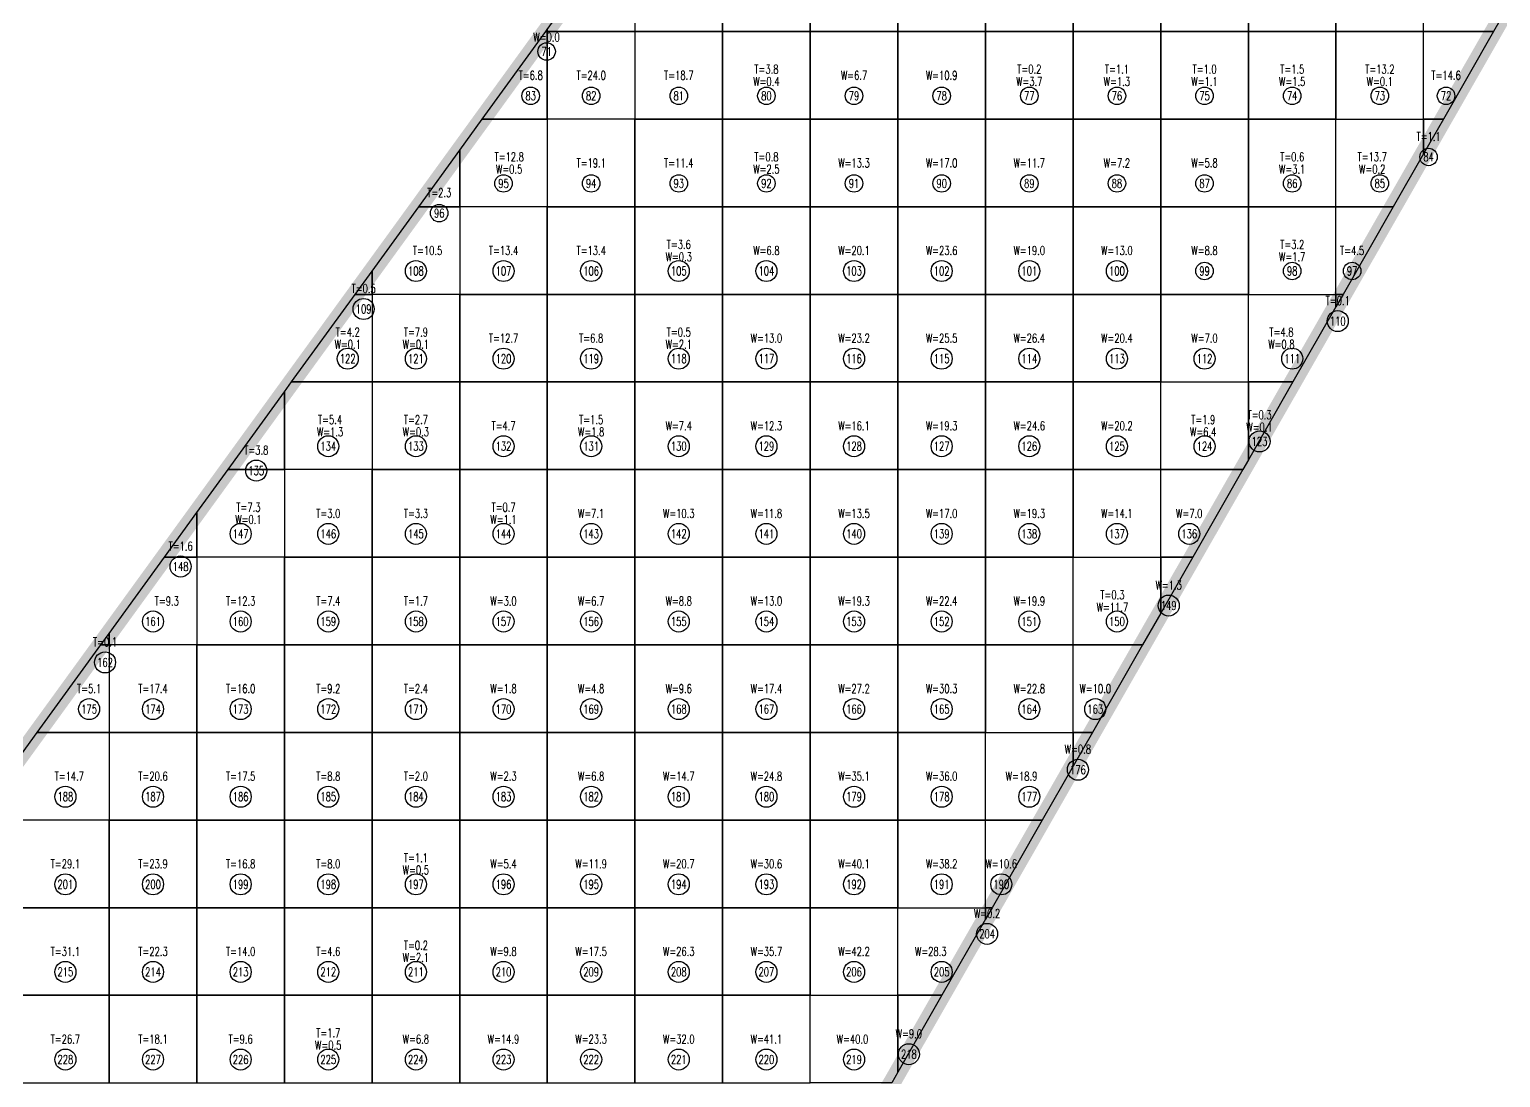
# Model space of a CAD drawing. Extents: x 4283 to 40403, y 1134 to 1764.
# Drawn here: x 27510 to 27565.9, y 1607.8 to 1647.7 of the extents above; entities that cross this region are included whole.
import ezdxf
from ezdxf.enums import TextEntityAlignment as Align

# ---------------------------------------------------------------- set-up
doc = ezdxf.new("R2010")
doc.units = 0
for name, color, linetype in [('tdz_1-3方格网', 2, 'Continuous'), ('tdz_1-3方格网计算', 7, 'Continuous'), ('tdz_格田', 6, 'Continuous')]:
    doc.layers.add(name, color=color, linetype=linetype)
doc.styles.add('GLandNum', font='txt_____.ttf', dxfattribs={"width": 0.7, "height": 0.5})

msp = doc.modelspace()

# ---------------------------------------------------------------- linework, layer by layer
at = {"layer": 'tdz_1-3方格网', "linetype": 'Continuous'}
for points in [[(27532.036, 1650.939, 2277.241), (27533.007, 1650.939, 2277.265), (27533.007, 1647.606, 2276.953), (27529.673, 1647.606, 2277.609), (27529.673, 1647.683, 2277.604)], [(27533.007, 1650.939, 2277.265), (27533.007, 1647.606, 2276.953), (27536.34, 1647.606, 2276.843), (27536.34, 1650.939, 2277.061)], [(27536.34, 1650.939, 2277.061), (27536.34, 1647.606, 2276.843), (27539.673, 1647.606, 2276.768), (27539.673, 1650.939, 2276.693)], [(27539.673, 1650.939, 2276.693), (27539.673, 1647.606, 2276.768), (27543.007, 1647.606, 2276.634), (27543.007, 1650.939, 2276.303)], [(27543.007, 1650.939, 2276.303), (27543.007, 1647.606, 2276.634), (27546.34, 1647.606, 2275.931), (27546.34, 1650.939, 2275.525)], [(27546.34, 1650.939, 2275.525), (27546.34, 1647.606, 2275.931), (27549.673, 1647.606, 2275.225), (27549.673, 1650.939, 2274.953)], [(27549.673, 1650.939, 2274.953), (27549.673, 1647.606, 2275.225), (27553.007, 1647.606, 2274.772), (27553.007, 1650.939, 2274.438)], [(27553.007, 1650.939, 2274.438), (27553.007, 1647.606, 2274.772), (27556.34, 1647.606, 2274.313), (27556.34, 1650.939, 2273.926)], [(27556.34, 1650.939, 2273.926), (27556.34, 1647.606, 2274.313), (27559.673, 1647.606, 2273.707), (27559.673, 1650.939, 2273.117)], [(27559.673, 1650.939, 2273.117), (27559.673, 1647.606, 2273.707), (27563.007, 1647.606, 2272.557), (27563.007, 1650.939, 2272.36)], [(27565.669, 1647.606, 2272.278), (27563.007, 1647.606, 2272.557), (27563.007, 1650.939, 2272.36), (27566.34, 1650.939, 2272.077), (27566.34, 1648.779, 2272.191)], [(27529.617, 1647.606, 2277.612), (27529.673, 1647.606, 2277.609), (27529.673, 1644.273, 2277.577), (27527.199, 1644.273, 2277.949)], [(27529.673, 1647.683, 2277.604), (27529.673, 1647.606, 2277.609), (27529.617, 1647.606, 2277.612)], [(27529.673, 1644.273, 2277.577), (27529.673, 1647.606, 2277.609), (27533.007, 1647.606, 2276.953), (27533.007, 1644.273, 2277.095)], [(27533.007, 1647.606, 2276.953), (27533.007, 1644.273, 2277.095), (27536.34, 1644.273, 2277.021), (27536.34, 1647.606, 2276.843)], [(27536.34, 1647.606, 2276.843), (27536.34, 1644.273, 2277.021), (27539.673, 1644.273, 2276.905), (27539.673, 1647.606, 2276.768)], [(27539.673, 1647.606, 2276.768), (27539.673, 1644.273, 2276.905), (27543.007, 1644.273, 2276.706), (27543.007, 1647.606, 2276.634)], [(27543.007, 1647.606, 2276.634), (27543.007, 1644.273, 2276.706), (27546.34, 1644.273, 2276.117), (27546.34, 1647.606, 2275.931)], [(27546.34, 1647.606, 2275.931), (27546.34, 1644.273, 2276.117), (27549.673, 1644.273, 2275.496), (27549.673, 1647.606, 2275.225)], [(27549.673, 1647.606, 2275.225), (27549.673, 1644.273, 2275.496), (27553.007, 1644.273, 2274.975), (27553.007, 1647.606, 2274.772)], [(27553.007, 1647.606, 2274.772), (27553.007, 1644.273, 2274.975), (27556.34, 1644.273, 2274.506), (27556.34, 1647.606, 2274.313)], [(27556.34, 1647.606, 2274.313), (27556.34, 1644.273, 2274.506), (27559.673, 1644.273, 2274.125), (27559.673, 1647.606, 2273.707)], [(27559.673, 1647.606, 2273.707), (27559.673, 1644.273, 2274.125), (27563.007, 1644.273, 2272.724), (27563.007, 1647.606, 2272.557)], [(27563.007, 1647.606, 2272.557), (27565.669, 1647.606, 2272.278), (27563.761, 1644.273, 2272.683), (27563.007, 1644.273, 2272.724)], [(27527.199, 1644.273, 2277.949), (27529.673, 1644.273, 2277.577), (27529.673, 1640.939, 2277.687), (27526.34, 1640.939, 2278.533), (27526.34, 1643.088, 2278.069)], [(27529.673, 1644.273, 2277.577), (27529.673, 1640.939, 2277.687), (27533.007, 1640.939, 2277.323), (27533.007, 1644.273, 2277.095)], [(27533.007, 1644.273, 2277.095), (27533.007, 1640.939, 2277.323), (27536.34, 1640.939, 2277.182), (27536.34, 1644.273, 2277.021)], [(27536.34, 1644.273, 2277.021), (27536.34, 1640.939, 2277.182), (27539.673, 1640.939, 2276.997), (27539.673, 1644.273, 2276.905)], [(27539.673, 1644.273, 2276.905), (27539.673, 1640.939, 2276.997), (27543.007, 1640.939, 2276.861), (27543.007, 1644.273, 2276.706)], [(27543.007, 1644.273, 2276.706), (27543.007, 1640.939, 2276.861), (27546.34, 1640.939, 2276.289), (27546.34, 1644.273, 2276.117)], [(27546.34, 1644.273, 2276.117), (27546.34, 1640.939, 2276.289), (27549.673, 1640.939, 2275.612), (27549.673, 1644.273, 2275.496)], [(27549.673, 1644.273, 2275.496), (27549.673, 1640.939, 2275.612), (27553.007, 1640.939, 2275.059), (27553.007, 1644.273, 2274.975)], [(27553.007, 1644.273, 2274.975), (27553.007, 1640.939, 2275.059), (27556.34, 1640.939, 2274.557), (27556.34, 1644.273, 2274.506)], [(27556.34, 1644.273, 2274.506), (27556.34, 1640.939, 2274.557), (27559.673, 1640.939, 2273.613), (27559.673, 1644.273, 2274.125)], [(27561.853, 1640.939, 2273.128), (27559.673, 1640.939, 2273.613), (27559.673, 1644.273, 2274.125), (27563.007, 1644.273, 2272.724), (27563.007, 1642.955, 2272.859)], [(27563.007, 1644.273, 2272.724), (27563.761, 1644.273, 2272.683), (27563.007, 1642.955, 2272.859)], [(27526.34, 1643.088, 2278.069), (27526.34, 1640.939, 2278.533), (27524.781, 1640.939, 2278.286)], [(27524.781, 1640.939, 2278.286), (27526.34, 1640.939, 2278.533), (27526.34, 1637.606, 2278.16), (27523.007, 1637.606, 2278.593), (27523.007, 1638.494, 2278.533)], [(27526.34, 1640.939, 2278.533), (27526.34, 1637.606, 2278.16), (27529.673, 1637.606, 2277.734), (27529.673, 1640.939, 2277.687)], [(27529.673, 1640.939, 2277.687), (27529.673, 1637.606, 2277.734), (27533.007, 1637.606, 2277.478), (27533.007, 1640.939, 2277.323)], [(27533.007, 1640.939, 2277.323), (27533.007, 1637.606, 2277.478), (27536.34, 1637.606, 2277.333), (27536.34, 1640.939, 2277.182)], [(27536.34, 1640.939, 2277.182), (27536.34, 1637.606, 2277.333), (27539.673, 1637.606, 2277.235), (27539.673, 1640.939, 2276.997)], [(27539.673, 1640.939, 2276.997), (27539.673, 1637.606, 2277.235), (27543.007, 1637.606, 2277.027), (27543.007, 1640.939, 2276.861)], [(27543.007, 1640.939, 2276.861), (27543.007, 1637.606, 2277.027), (27546.34, 1637.606, 2276.429), (27546.34, 1640.939, 2276.289)], [(27546.34, 1640.939, 2276.289), (27546.34, 1637.606, 2276.429), (27549.673, 1637.606, 2275.894), (27549.673, 1640.939, 2275.612)], [(27549.673, 1640.939, 2275.612), (27549.673, 1637.606, 2275.894), (27553.007, 1637.606, 2275.124), (27553.007, 1640.939, 2275.059)], [(27553.007, 1640.939, 2275.059), (27553.007, 1637.606, 2275.124), (27556.34, 1637.606, 2274.605), (27556.34, 1640.939, 2274.557)], [(27556.34, 1640.939, 2274.557), (27556.34, 1637.606, 2274.605), (27559.673, 1637.606, 2273.587), (27559.673, 1640.939, 2273.613)], [(27559.673, 1640.939, 2273.613), (27561.853, 1640.939, 2273.128), (27559.945, 1637.606, 2273.573), (27559.673, 1637.606, 2273.587)], [(27523.007, 1638.494, 2278.533), (27523.007, 1637.606, 2278.593), (27522.363, 1637.606, 2278.623)], [(27522.363, 1637.606, 2278.623), (27523.007, 1637.606, 2278.593), (27523.007, 1634.273, 2279.227), (27519.944, 1634.273, 2278.961)], [(27523.007, 1637.606, 2278.593), (27523.007, 1634.273, 2279.227), (27526.34, 1634.273, 2278.421), (27526.34, 1637.606, 2278.16)], [(27526.34, 1637.606, 2278.16), (27526.34, 1634.273, 2278.421), (27529.673, 1634.273, 2277.8), (27529.673, 1637.606, 2277.734)], [(27529.673, 1637.606, 2277.734), (27529.673, 1634.273, 2277.8), (27533.007, 1634.273, 2277.707), (27533.007, 1637.606, 2277.478)], [(27533.007, 1637.606, 2277.478), (27533.007, 1634.273, 2277.707), (27536.34, 1634.273, 2277.333), (27536.34, 1637.606, 2277.333)], [(27536.34, 1637.606, 2277.333), (27536.34, 1634.273, 2277.333), (27539.673, 1634.273, 2277.281), (27539.673, 1637.606, 2277.235)], [(27539.673, 1637.606, 2277.235), (27539.673, 1634.273, 2277.281), (27543.007, 1634.273, 2276.831), (27543.007, 1637.606, 2277.027)], [(27543.007, 1637.606, 2277.027), (27543.007, 1634.273, 2276.831), (27546.34, 1634.273, 2276.445), (27546.34, 1637.606, 2276.429)], [(27546.34, 1637.606, 2276.429), (27546.34, 1634.273, 2276.445), (27549.673, 1634.273, 2276.171), (27549.673, 1637.606, 2275.894)], [(27549.673, 1637.606, 2275.894), (27549.673, 1634.273, 2276.171), (27553.007, 1634.273, 2275.22), (27553.007, 1637.606, 2275.124)], [(27553.007, 1637.606, 2275.124), (27553.007, 1634.273, 2275.22), (27556.34, 1634.273, 2274.267), (27556.34, 1637.606, 2274.605)], [(27558.037, 1634.273, 2274.017), (27556.34, 1634.273, 2274.267), (27556.34, 1637.606, 2274.605), (27559.673, 1637.606, 2273.587), (27559.673, 1637.131, 2273.636)], [(27559.673, 1637.606, 2273.587), (27559.945, 1637.606, 2273.573), (27559.673, 1637.131, 2273.636)], [(27519.944, 1634.273, 2278.961), (27523.007, 1634.273, 2279.227), (27523.007, 1630.939, 2278.946), (27519.673, 1630.939, 2279.531), (27519.673, 1633.899, 2278.999)], [(27523.007, 1634.273, 2279.227), (27523.007, 1630.939, 2278.946), (27526.34, 1630.939, 2278.43), (27526.34, 1634.273, 2278.421)], [(27526.34, 1634.273, 2278.421), (27526.34, 1630.939, 2278.43), (27529.673, 1630.939, 2278.159), (27529.673, 1634.273, 2277.8)], [(27529.673, 1634.273, 2277.8), (27529.673, 1630.939, 2278.159), (27533.007, 1630.939, 2277.898), (27533.007, 1634.273, 2277.707)], [(27533.007, 1634.273, 2277.707), (27533.007, 1630.939, 2277.898), (27536.34, 1630.939, 2277.465), (27536.34, 1634.273, 2277.333)], [(27536.34, 1634.273, 2277.333), (27536.34, 1630.939, 2277.465), (27539.673, 1630.939, 2276.955), (27539.673, 1634.273, 2277.281)], [(27539.673, 1634.273, 2277.281), (27539.673, 1630.939, 2276.955), (27543.007, 1630.939, 2276.485), (27543.007, 1634.273, 2276.831)], [(27543.007, 1634.273, 2276.831), (27543.007, 1630.939, 2276.485), (27546.34, 1630.939, 2276.235), (27546.34, 1634.273, 2276.445)], [(27546.34, 1634.273, 2276.445), (27546.34, 1630.939, 2276.235), (27549.673, 1630.939, 2275.819), (27549.673, 1634.273, 2276.171)], [(27549.673, 1634.273, 2276.171), (27549.673, 1630.939, 2275.819), (27553.007, 1630.939, 2275.101), (27553.007, 1634.273, 2275.22)], [(27556.129, 1630.939, 2274.461), (27553.007, 1630.939, 2275.101), (27553.007, 1634.273, 2275.22), (27556.34, 1634.273, 2274.267), (27556.34, 1631.307, 2274.413)], [(27556.34, 1634.273, 2274.267), (27558.037, 1634.273, 2274.017), (27556.34, 1631.307, 2274.413)], [(27519.673, 1633.899, 2278.999), (27519.673, 1630.939, 2279.531), (27517.526, 1630.939, 2279.298)], [(27517.526, 1630.939, 2279.298), (27519.673, 1630.939, 2279.531), (27519.673, 1627.606, 2279.313), (27516.34, 1627.606, 2279.63), (27516.34, 1629.304, 2279.463)], [(27519.673, 1630.939, 2279.531), (27519.673, 1627.606, 2279.313), (27523.007, 1627.606, 2278.93), (27523.007, 1630.939, 2278.946)], [(27523.007, 1630.939, 2278.946), (27523.007, 1627.606, 2278.93), (27526.34, 1627.606, 2278.559), (27526.34, 1630.939, 2278.43)], [(27526.34, 1630.939, 2278.43), (27526.34, 1627.606, 2278.559), (27529.673, 1627.606, 2278.27), (27529.673, 1630.939, 2278.159)], [(27529.673, 1630.939, 2278.159), (27529.673, 1627.606, 2278.27), (27533.007, 1627.606, 2277.861), (27533.007, 1630.939, 2277.898)], [(27533.007, 1630.939, 2277.898), (27533.007, 1627.606, 2277.861), (27536.34, 1627.606, 2277.417), (27536.34, 1630.939, 2277.465)], [(27536.34, 1630.939, 2277.465), (27536.34, 1627.606, 2277.417), (27539.673, 1627.606, 2277.077), (27539.673, 1630.939, 2276.955)], [(27539.673, 1630.939, 2276.955), (27539.673, 1627.606, 2277.077), (27543.007, 1627.606, 2276.682), (27543.007, 1630.939, 2276.485)], [(27543.007, 1630.939, 2276.485), (27543.007, 1627.606, 2276.682), (27546.34, 1627.606, 2276.281), (27546.34, 1630.939, 2276.235)], [(27546.34, 1630.939, 2276.235), (27546.34, 1627.606, 2276.281), (27549.673, 1627.606, 2275.698), (27549.673, 1630.939, 2275.819)], [(27549.673, 1630.939, 2275.819), (27549.673, 1627.606, 2275.698), (27553.007, 1627.606, 2274.973), (27553.007, 1630.939, 2275.101)], [(27553.007, 1630.939, 2275.101), (27556.129, 1630.939, 2274.461), (27554.222, 1627.606, 2274.906), (27553.007, 1627.606, 2274.973)], [(27516.34, 1629.304, 2279.463), (27516.34, 1627.606, 2279.63), (27515.108, 1627.606, 2279.635)], [(27515.108, 1627.606, 2279.635), (27516.34, 1627.606, 2279.63), (27516.34, 1624.273, 2279.531), (27513.007, 1624.273, 2279.957), (27513.007, 1624.71, 2279.928)], [(27516.34, 1627.606, 2279.63), (27516.34, 1624.273, 2279.531), (27519.673, 1624.273, 2279.145), (27519.673, 1627.606, 2279.313)], [(27519.673, 1627.606, 2279.313), (27519.673, 1624.273, 2279.145), (27523.007, 1624.273, 2278.867), (27523.007, 1627.606, 2278.93)], [(27523.007, 1627.606, 2278.93), (27523.007, 1624.273, 2278.867), (27526.34, 1624.273, 2278.565), (27526.34, 1627.606, 2278.559)], [(27526.34, 1627.606, 2278.559), (27526.34, 1624.273, 2278.565), (27529.673, 1624.273, 2278.177), (27529.673, 1627.606, 2278.27)], [(27529.673, 1627.606, 2278.27), (27529.673, 1624.273, 2278.177), (27533.007, 1624.273, 2277.77), (27533.007, 1627.606, 2277.861)], [(27533.007, 1627.606, 2277.861), (27533.007, 1624.273, 2277.77), (27536.34, 1624.273, 2277.357), (27536.34, 1627.606, 2277.417)], [(27536.34, 1627.606, 2277.417), (27536.34, 1624.273, 2277.357), (27539.673, 1624.273, 2277.117), (27539.673, 1627.606, 2277.077)], [(27539.673, 1627.606, 2277.077), (27539.673, 1624.273, 2277.117), (27543.007, 1624.273, 2276.872), (27543.007, 1627.606, 2276.682)], [(27543.007, 1627.606, 2276.682), (27543.007, 1624.273, 2276.872), (27546.34, 1624.273, 2276.35), (27546.34, 1627.606, 2276.281)], [(27546.34, 1627.606, 2276.281), (27546.34, 1624.273, 2276.35), (27549.673, 1624.273, 2275.695), (27549.673, 1627.606, 2275.698)], [(27552.314, 1624.273, 2275.351), (27549.673, 1624.273, 2275.695), (27549.673, 1627.606, 2275.698), (27553.007, 1627.606, 2274.973), (27553.007, 1625.483, 2275.189)], [(27553.007, 1627.606, 2274.973), (27554.222, 1627.606, 2274.906), (27553.007, 1625.483, 2275.189)], [(27513.007, 1624.71, 2279.928), (27513.007, 1624.273, 2279.957), (27512.689, 1624.273, 2279.972)], [(27512.689, 1624.273, 2279.972), (27513.007, 1624.273, 2279.957), (27513.007, 1620.939, 2280.036), (27510.271, 1620.939, 2280.484)], [(27513.007, 1624.273, 2279.957), (27513.007, 1620.939, 2280.036), (27516.34, 1620.939, 2279.373), (27516.34, 1624.273, 2279.531)], [(27516.34, 1624.273, 2279.531), (27516.34, 1620.939, 2279.373), (27519.673, 1620.939, 2279.107), (27519.673, 1624.273, 2279.145)], [(27519.673, 1624.273, 2279.145), (27519.673, 1620.939, 2279.107), (27523.007, 1620.939, 2278.869), (27523.007, 1624.273, 2278.867)], [(27523.007, 1624.273, 2278.867), (27523.007, 1620.939, 2278.869), (27526.34, 1620.939, 2278.525), (27526.34, 1624.273, 2278.565)], [(27526.34, 1624.273, 2278.565), (27526.34, 1620.939, 2278.525), (27529.673, 1620.939, 2278.107), (27529.673, 1624.273, 2278.177)], [(27529.673, 1624.273, 2278.177), (27529.673, 1620.939, 2278.107), (27533.007, 1620.939, 2277.747), (27533.007, 1624.273, 2277.77)], [(27533.007, 1624.273, 2277.77), (27533.007, 1620.939, 2277.747), (27536.34, 1620.939, 2277.545), (27536.34, 1624.273, 2277.357)], [(27536.34, 1624.273, 2277.357), (27536.34, 1620.939, 2277.545), (27539.673, 1620.939, 2277.343), (27539.673, 1624.273, 2277.117)], [(27539.673, 1624.273, 2277.117), (27539.673, 1620.939, 2277.343), (27543.007, 1620.939, 2277.179), (27543.007, 1624.273, 2276.872)], [(27543.007, 1624.273, 2276.872), (27543.007, 1620.939, 2277.179), (27546.34, 1620.939, 2276.548), (27546.34, 1624.273, 2276.35)], [(27546.34, 1624.273, 2276.35), (27546.34, 1620.939, 2276.548), (27549.673, 1620.939, 2275.669), (27549.673, 1624.273, 2275.695)], [(27549.673, 1624.273, 2275.695), (27552.314, 1624.273, 2275.351), (27550.406, 1620.939, 2275.651), (27549.673, 1620.939, 2275.669)], [(27510.271, 1620.939, 2280.484), (27513.007, 1620.939, 2280.036), (27513.007, 1617.606, 2279.746), (27509.673, 1617.606, 2280.195), (27509.673, 1620.115, 2280.612)], [(27513.007, 1620.939, 2280.036), (27513.007, 1617.606, 2279.746), (27516.34, 1617.606, 2279.321), (27516.34, 1620.939, 2279.373)], [(27516.34, 1620.939, 2279.373), (27516.34, 1617.606, 2279.321), (27519.673, 1617.606, 2279.115), (27519.673, 1620.939, 2279.107)], [(27519.673, 1620.939, 2279.107), (27519.673, 1617.606, 2279.115), (27523.007, 1617.606, 2278.867), (27523.007, 1620.939, 2278.869)], [(27523.007, 1620.939, 2278.869), (27523.007, 1617.606, 2278.867), (27526.34, 1617.606, 2278.531), (27526.34, 1620.939, 2278.525)], [(27526.34, 1620.939, 2278.525), (27526.34, 1617.606, 2278.531), (27529.673, 1617.606, 2278.189), (27529.673, 1620.939, 2278.107)], [(27529.673, 1620.939, 2278.107), (27529.673, 1617.606, 2278.189), (27533.007, 1617.606, 2277.905), (27533.007, 1620.939, 2277.747)], [(27533.007, 1620.939, 2277.747), (27533.007, 1617.606, 2277.905), (27536.34, 1617.606, 2277.699), (27536.34, 1620.939, 2277.545)], [(27536.34, 1620.939, 2277.545), (27536.34, 1617.606, 2277.699), (27539.673, 1617.606, 2277.493), (27539.673, 1620.939, 2277.343)], [(27539.673, 1620.939, 2277.343), (27539.673, 1617.606, 2277.493), (27543.007, 1617.606, 2277.271), (27543.007, 1620.939, 2277.179)], [(27543.007, 1620.939, 2277.179), (27543.007, 1617.606, 2277.271), (27546.34, 1617.606, 2276.496), (27546.34, 1620.939, 2276.548)], [(27548.498, 1617.606, 2275.951), (27546.34, 1617.606, 2276.496), (27546.34, 1620.939, 2276.548), (27549.673, 1620.939, 2275.669), (27549.673, 1619.659, 2275.767)], [(27549.673, 1620.939, 2275.669), (27550.406, 1620.939, 2275.651), (27549.673, 1619.659, 2275.767)], [(27509.673, 1617.606, 2280.195), (27509.673, 1614.273, 2279.846), (27513.007, 1614.273, 2279.609), (27513.007, 1617.606, 2279.746)], [(27513.007, 1617.606, 2279.746), (27513.007, 1614.273, 2279.609), (27516.34, 1614.273, 2279.38), (27516.34, 1617.606, 2279.321)], [(27516.34, 1617.606, 2279.321), (27516.34, 1614.273, 2279.38), (27519.673, 1614.273, 2279.106), (27519.673, 1617.606, 2279.115)], [(27519.673, 1617.606, 2279.115), (27519.673, 1614.273, 2279.106), (27523.007, 1614.273, 2278.879), (27523.007, 1617.606, 2278.867)], [(27523.007, 1617.606, 2278.867), (27523.007, 1614.273, 2278.879), (27526.34, 1614.273, 2278.607), (27526.34, 1617.606, 2278.531)], [(27526.34, 1617.606, 2278.531), (27526.34, 1614.273, 2278.607), (27529.673, 1614.273, 2278.286), (27529.673, 1617.606, 2278.189)], [(27529.673, 1617.606, 2278.189), (27529.673, 1614.273, 2278.286), (27533.007, 1614.273, 2278.035), (27533.007, 1617.606, 2277.905)], [(27533.007, 1617.606, 2277.905), (27533.007, 1614.273, 2278.035), (27536.34, 1614.273, 2277.823), (27536.34, 1617.606, 2277.699)], [(27536.34, 1617.606, 2277.699), (27536.34, 1614.273, 2277.823), (27539.673, 1614.273, 2277.607), (27539.673, 1617.606, 2277.493)], [(27539.673, 1617.606, 2277.493), (27539.673, 1614.273, 2277.607), (27543.007, 1614.273, 2277.373), (27543.007, 1617.606, 2277.271)], [(27543.007, 1617.606, 2277.271), (27543.007, 1614.273, 2277.373), (27546.34, 1614.273, 2276.51), (27546.34, 1617.606, 2276.496)], [(27546.34, 1617.606, 2276.496), (27548.498, 1617.606, 2275.951), (27546.59, 1614.273, 2276.489), (27546.34, 1614.273, 2276.51)], [(27509.673, 1614.273, 2279.846), (27509.673, 1610.939, 2279.951), (27513.007, 1610.939, 2279.705), (27513.007, 1614.273, 2279.609)], [(27513.007, 1614.273, 2279.609), (27513.007, 1610.939, 2279.705), (27516.34, 1610.939, 2279.458), (27516.34, 1614.273, 2279.38)], [(27516.34, 1614.273, 2279.38), (27516.34, 1610.939, 2279.458), (27519.673, 1610.939, 2279.205), (27519.673, 1614.273, 2279.106)], [(27519.673, 1614.273, 2279.106), (27519.673, 1610.939, 2279.205), (27523.007, 1610.939, 2278.945), (27523.007, 1614.273, 2278.879)], [(27523.007, 1614.273, 2278.879), (27523.007, 1610.939, 2278.945), (27526.34, 1610.939, 2278.685), (27526.34, 1614.273, 2278.607)], [(27526.34, 1614.273, 2278.607), (27526.34, 1610.939, 2278.685), (27529.673, 1610.939, 2278.433), (27529.673, 1614.273, 2278.286)], [(27529.673, 1614.273, 2278.286), (27529.673, 1610.939, 2278.433), (27533.007, 1610.939, 2278.181), (27533.007, 1614.273, 2278.035)], [(27533.007, 1614.273, 2278.035), (27533.007, 1610.939, 2278.181), (27536.34, 1610.939, 2277.943), (27536.34, 1614.273, 2277.823)], [(27536.34, 1614.273, 2277.823), (27536.34, 1610.939, 2277.943), (27539.673, 1610.939, 2277.72), (27539.673, 1614.273, 2277.607)], [(27539.673, 1614.273, 2277.607), (27539.673, 1610.939, 2277.72), (27543.007, 1610.939, 2277.202), (27543.007, 1614.273, 2277.373)], [(27544.682, 1610.939, 2276.912), (27543.007, 1610.939, 2277.202), (27543.007, 1614.273, 2277.373), (27546.34, 1614.273, 2276.51), (27546.34, 1613.835, 2276.566)], [(27546.34, 1614.273, 2276.51), (27546.59, 1614.273, 2276.489), (27546.34, 1613.835, 2276.566)], [(27509.673, 1610.939, 2279.951), (27509.673, 1607.606, 2280.041), (27513.007, 1607.606, 2279.81), (27513.007, 1610.939, 2279.705)], [(27513.007, 1610.939, 2279.705), (27513.007, 1607.606, 2279.81), (27516.34, 1607.606, 2279.563), (27516.34, 1610.939, 2279.458)], [(27516.34, 1610.939, 2279.458), (27516.34, 1607.606, 2279.563), (27519.673, 1607.606, 2279.325), (27519.673, 1610.939, 2279.205)], [(27519.673, 1610.939, 2279.205), (27519.673, 1607.606, 2279.325), (27523.007, 1607.606, 2279.065), (27523.007, 1610.939, 2278.945)], [(27523.007, 1610.939, 2278.945), (27523.007, 1607.606, 2279.065), (27526.34, 1607.606, 2278.811), (27526.34, 1610.939, 2278.685)], [(27526.34, 1610.939, 2278.685), (27526.34, 1607.606, 2278.811), (27529.673, 1607.606, 2278.557), (27529.673, 1610.939, 2278.433)], [(27529.673, 1610.939, 2278.433), (27529.673, 1607.606, 2278.557), (27533.007, 1607.606, 2278.315), (27533.007, 1610.939, 2278.181)], [(27533.007, 1610.939, 2278.181), (27533.007, 1607.606, 2278.315), (27536.34, 1607.606, 2278.083), (27536.34, 1610.939, 2277.943)], [(27536.34, 1610.939, 2277.943), (27536.34, 1607.606, 2278.083), (27539.673, 1607.606, 2277.851), (27539.673, 1610.939, 2277.72)], [(27542.775, 1607.606, 2277.261), (27539.673, 1607.606, 2277.851), (27539.673, 1610.939, 2277.72), (27543.007, 1610.939, 2277.202), (27543.007, 1608.011, 2277.219)], [(27543.007, 1610.939, 2277.202), (27544.682, 1610.939, 2276.912), (27543.007, 1608.011, 2277.219)]]:
    msp.add_polyline3d(points, close=True, dxfattribs=at)
at = {"layer": 'tdz_1-3方格网计算', "color": 7}
for centre, radius in [((27529.645, 1646.847), 0.333), ((27529.041, 1645.161), 0.333), ((27531.34, 1645.161), 0.333), ((27534.673, 1645.161), 0.333), ((27538.007, 1645.161), 0.333), ((27541.34, 1645.161), 0.333), ((27544.673, 1645.161), 0.333), ((27548.007, 1645.161), 0.333), ((27551.34, 1645.161), 0.333), ((27554.673, 1645.161), 0.333), ((27558.007, 1645.161), 0.333), ((27561.34, 1645.161), 0.333), ((27563.861, 1645.161), 0.333), ((27563.195, 1642.836), 0.333), ((27528.007, 1641.828), 0.333), ((27531.34, 1641.828), 0.333), ((27534.673, 1641.828), 0.333), ((27538.007, 1641.828), 0.333), ((27541.34, 1641.828), 0.333), ((27544.673, 1641.828), 0.333), ((27548.007, 1641.828), 0.333), ((27551.34, 1641.828), 0.333), ((27554.673, 1641.828), 0.333), ((27558.007, 1641.828), 0.333), ((27561.34, 1641.828), 0.333), ((27525.56, 1640.699), 0.333), ((27524.673, 1638.495), 0.4), ((27528.007, 1638.495), 0.4), ((27531.34, 1638.495), 0.4), ((27534.673, 1638.495), 0.4), ((27538.007, 1638.495), 0.4), ((27541.34, 1638.495), 0.4), ((27544.673, 1638.495), 0.4), ((27548.007, 1638.495), 0.4), ((27551.34, 1638.495), 0.4), ((27554.673, 1638.495), 0.333), ((27558.007, 1638.495), 0.333), ((27560.286, 1638.495), 0.333), ((27522.685, 1637.05), 0.4), ((27559.741, 1636.591), 0.4), ((27522.08, 1635.161), 0.4), ((27524.673, 1635.161), 0.4), ((27528.007, 1635.161), 0.4), ((27531.34, 1635.161), 0.4), ((27534.673, 1635.161), 0.4), ((27538.007, 1635.161), 0.4), ((27541.34, 1635.161), 0.4), ((27544.673, 1635.161), 0.4), ((27548.007, 1635.161), 0.4), ((27551.34, 1635.161), 0.4), ((27554.673, 1635.161), 0.4), ((27558.007, 1635.161), 0.4), ((27556.764, 1632.012), 0.4), ((27521.34, 1631.828), 0.4), ((27524.673, 1631.828), 0.4), ((27528.007, 1631.828), 0.4), ((27531.34, 1631.828), 0.4), ((27534.673, 1631.828), 0.4), ((27538.007, 1631.828), 0.4), ((27541.34, 1631.828), 0.4), ((27544.673, 1631.828), 0.4), ((27548.007, 1631.828), 0.4), ((27551.34, 1631.828), 0.4), ((27554.673, 1631.828), 0.4), ((27518.6, 1630.901), 0.4), ((27518.007, 1628.495), 0.4), ((27521.34, 1628.495), 0.4), ((27524.673, 1628.495), 0.4), ((27528.007, 1628.495), 0.4), ((27531.34, 1628.495), 0.4), ((27534.673, 1628.495), 0.4), ((27538.007, 1628.495), 0.4), ((27541.34, 1628.495), 0.4), ((27544.673, 1628.495), 0.4), ((27548.007, 1628.495), 0.4), ((27551.34, 1628.495), 0.4), ((27554.091, 1628.495), 0.4), ((27515.724, 1627.253), 0.4), ((27553.31, 1625.767), 0.4), ((27514.673, 1625.161), 0.4), ((27518.007, 1625.161), 0.4), ((27521.34, 1625.161), 0.4), ((27524.673, 1625.161), 0.4), ((27528.007, 1625.161), 0.4), ((27531.34, 1625.161), 0.4), ((27534.673, 1625.161), 0.4), ((27538.007, 1625.161), 0.4), ((27541.34, 1625.161), 0.4), ((27544.673, 1625.161), 0.4), ((27548.007, 1625.161), 0.4), ((27551.34, 1625.161), 0.4), ((27512.848, 1623.604), 0.4), ((27512.243, 1621.828), 0.4), ((27514.673, 1621.828), 0.4), ((27518.007, 1621.828), 0.4), ((27521.34, 1621.828), 0.4), ((27524.673, 1621.828), 0.4), ((27528.007, 1621.828), 0.4), ((27531.34, 1621.828), 0.4), ((27534.673, 1621.828), 0.4), ((27538.007, 1621.828), 0.4), ((27541.34, 1621.828), 0.4), ((27544.673, 1621.828), 0.4), ((27548.007, 1621.828), 0.4), ((27550.517, 1621.828), 0.4), ((27549.856, 1619.521), 0.4), ((27511.34, 1618.495), 0.4), ((27514.673, 1618.495), 0.4), ((27518.007, 1618.495), 0.4), ((27521.34, 1618.495), 0.4), ((27524.673, 1618.495), 0.4), ((27528.007, 1618.495), 0.4), ((27531.34, 1618.495), 0.4), ((27534.673, 1618.495), 0.4), ((27538.007, 1618.495), 0.4), ((27541.34, 1618.495), 0.4), ((27544.673, 1618.495), 0.4), ((27548.007, 1618.495), 0.4), ((27511.34, 1615.161), 0.4), ((27514.673, 1615.161), 0.4), ((27518.007, 1615.161), 0.4), ((27521.34, 1615.161), 0.4), ((27524.673, 1615.161), 0.4), ((27528.007, 1615.161), 0.4), ((27531.34, 1615.161), 0.4), ((27534.673, 1615.161), 0.4), ((27538.007, 1615.161), 0.4), ((27541.34, 1615.161), 0.4), ((27544.673, 1615.161), 0.4), ((27546.942, 1615.161), 0.4), ((27546.402, 1613.276), 0.4), ((27511.34, 1611.828), 0.4), ((27514.673, 1611.828), 0.4), ((27518.007, 1611.828), 0.4), ((27521.34, 1611.828), 0.4), ((27524.673, 1611.828), 0.4), ((27528.007, 1611.828), 0.4), ((27531.34, 1611.828), 0.4), ((27534.673, 1611.828), 0.4), ((27538.007, 1611.828), 0.4), ((27541.34, 1611.828), 0.4), ((27544.673, 1611.828), 0.4), ((27543.426, 1608.697), 0.4), ((27511.34, 1608.495), 0.4), ((27514.673, 1608.495), 0.4), ((27518.007, 1608.495), 0.4), ((27521.34, 1608.495), 0.4), ((27524.673, 1608.495), 0.4), ((27528.007, 1608.495), 0.4), ((27531.34, 1608.495), 0.4), ((27534.673, 1608.495), 0.4), ((27538.007, 1608.495), 0.4), ((27541.34, 1608.495), 0.4)]:
    msp.add_circle(centre, radius, dxfattribs=at)
at = {"layer": 'tdz_格田', "linetype": 'Continuous', "const_width": 0.667}
msp.add_lwpolyline([(27523.696, 1574.273), (27489.673, 1592.548), (27546.185, 1670.442), (27548.386, 1670.423), (27572.907, 1660.253), (27523.696, 1574.273)], close=True, dxfattribs=at)

# ---------------------------------------------------------------- texts
at = {"layer": 'tdz_1-3方格网计算', "color": 173, "style": 'GLandNum', "width": 0.7}
for s, p in [('W=0.0', (27529.645, 1647.392)), ('W=0.4', (27538.007, 1645.706)), ('W=6.7', (27541.34, 1645.939)), ('W=10.9', (27544.673, 1645.939)), ('W=3.7', (27548.007, 1645.706)), ('W=1.3', (27551.34, 1645.706)), ('W=1.1', (27554.673, 1645.706)), ('W=1.5', (27558.007, 1645.706)), ('W=0.1', (27561.34, 1645.706)), ('W=0.5', (27528.221, 1642.373)), ('W=2.5', (27538.007, 1642.373)), ('W=13.3', (27541.34, 1642.606)), ('W=17.0', (27544.673, 1642.606)), ('W=11.7', (27548.007, 1642.606)), ('W=7.2', (27551.34, 1642.606)), ('W=5.8', (27554.673, 1642.606)), ('W=3.1', (27558.007, 1642.373)), ('W=0.2', (27561.051, 1642.373)), ('W=0.3', (27534.673, 1639.039)), ('W=6.8', (27538.007, 1639.273)), ('W=20.1', (27541.34, 1639.273)), ('W=23.6', (27544.673, 1639.273)), ('W=19.0', (27548.007, 1639.273)), ('W=13.0', (27551.34, 1639.273)), ('W=8.8', (27554.673, 1639.273)), ('W=1.7', (27558.007, 1639.039)), ('W=0.1', (27522.08, 1635.706)), ('W=0.1', (27524.673, 1635.706)), ('W=2.1', (27534.673, 1635.706)), ('W=13.0', (27538.007, 1635.939)), ('W=23.2', (27541.34, 1635.939)), ('W=25.5', (27544.673, 1635.939)), ('W=26.4', (27548.007, 1635.939)), ('W=20.4', (27551.34, 1635.939)), ('W=7.0', (27554.673, 1635.939)), ('W=0.8', (27557.598, 1635.706)), ('W=1.3', (27521.408, 1632.373)), ('W=0.3', (27524.673, 1632.373)), ('W=1.8', (27531.34, 1632.373)), ('W=7.4', (27534.673, 1632.606)), ('W=12.3', (27538.007, 1632.606)), ('W=16.1', (27541.34, 1632.606)), ('W=19.3', (27544.673, 1632.606)), ('W=24.6', (27548.007, 1632.606)), ('W=20.2', (27551.34, 1632.606)), ('W=6.4', (27554.621, 1632.373)), ('W=0.1', (27556.764, 1632.556)), ('W=0.1', (27518.303, 1629.039)), ('W=1.1', (27528.007, 1629.039)), ('W=7.1', (27531.34, 1629.273)), ('W=10.3', (27534.673, 1629.273)), ('W=11.8', (27538.007, 1629.273)), ('W=13.5', (27541.34, 1629.273)), ('W=17.0', (27544.673, 1629.273)), ('W=19.3', (27548.007, 1629.273)), ('W=14.1', (27551.34, 1629.273)), ('W=7.0', (27554.091, 1629.273)), ('W=1.3', (27553.31, 1626.544)), ('W=3.0', (27528.007, 1625.939)), ('W=6.7', (27531.34, 1625.939)), ('W=8.8', (27534.673, 1625.939)), ('W=13.0', (27538.007, 1625.939)), ('W=19.3', (27541.34, 1625.939)), ('W=22.4', (27544.673, 1625.939)), ('W=19.9', (27548.007, 1625.939)), ('W=11.7', (27551.167, 1625.706)), ('W=1.8', (27528.007, 1622.606)), ('W=4.8', (27531.34, 1622.606)), ('W=9.6', (27534.673, 1622.606)), ('W=17.4', (27538.007, 1622.606)), ('W=27.2', (27541.34, 1622.606)), ('W=30.3', (27544.673, 1622.606)), ('W=22.8', (27548.007, 1622.606)), ('W=10.0', (27550.517, 1622.606)), ('W=0.8', (27549.856, 1620.299)), ('W=2.3', (27528.007, 1619.273)), ('W=6.8', (27531.34, 1619.273)), ('W=14.7', (27534.673, 1619.273)), ('W=24.8', (27538.007, 1619.273)), ('W=35.1', (27541.34, 1619.273)), ('W=36.0', (27544.673, 1619.273)), ('W=18.9', (27547.713, 1619.273)), ('W=0.5', (27524.673, 1615.706)), ('W=5.4', (27528.007, 1615.939)), ('W=11.9', (27531.34, 1615.939)), ('W=20.7', (27534.673, 1615.939)), ('W=30.6', (27538.007, 1615.939)), ('W=40.1', (27541.34, 1615.939)), ('W=38.2', (27544.673, 1615.939)), ('W=10.6', (27546.942, 1615.939)), ('W=0.2', (27546.402, 1614.054)), ('W=2.1', (27524.673, 1612.373)), ('W=9.8', (27528.007, 1612.606)), ('W=17.5', (27531.34, 1612.606)), ('W=26.3', (27534.673, 1612.606)), ('W=35.7', (27538.007, 1612.606)), ('W=42.2', (27541.34, 1612.606)), ('W=28.3', (27544.259, 1612.606)), ('W=9.0', (27543.426, 1609.475)), ('W=0.5', (27521.34, 1609.039)), ('W=6.8', (27524.673, 1609.273)), ('W=14.9', (27528.007, 1609.273)), ('W=23.3', (27531.34, 1609.273)), ('W=32.0', (27534.673, 1609.273)), ('W=41.1', (27538.007, 1609.273)), ('W=40.0', (27541.282, 1609.273))]:
    msp.add_text(s, height=0.3333, dxfattribs=at).set_placement(p, align=Align.MIDDLE_CENTER)
at = {"layer": 'tdz_1-3方格网计算', "color": 7, "style": 'GLandNum', "width": 0.7}
for s, p in [('71', (27529.645, 1646.847)), ('83', (27529.041, 1645.161)), ('82', (27531.34, 1645.161)), ('81', (27534.673, 1645.161)), ('80', (27538.007, 1645.161)), ('79', (27541.34, 1645.161)), ('78', (27544.673, 1645.161)), ('77', (27548.007, 1645.161)), ('76', (27551.34, 1645.161)), ('75', (27554.673, 1645.161)), ('74', (27558.007, 1645.161)), ('73', (27561.34, 1645.161)), ('72', (27563.861, 1645.161)), ('84', (27563.195, 1642.836)), ('95', (27528.007, 1641.828)), ('94', (27531.34, 1641.828)), ('93', (27534.673, 1641.828)), ('92', (27538.007, 1641.828)), ('91', (27541.34, 1641.828)), ('90', (27544.673, 1641.828)), ('89', (27548.007, 1641.828)), ('88', (27551.34, 1641.828)), ('87', (27554.673, 1641.828)), ('86', (27558.007, 1641.828)), ('85', (27561.34, 1641.828)), ('96', (27525.56, 1640.699)), ('108', (27524.673, 1638.495)), ('107', (27528.007, 1638.495)), ('106', (27531.34, 1638.495)), ('105', (27534.673, 1638.495)), ('104', (27538.007, 1638.495)), ('103', (27541.34, 1638.495)), ('102', (27544.673, 1638.495)), ('101', (27548.007, 1638.495)), ('100', (27551.34, 1638.495)), ('99', (27554.673, 1638.495)), ('98', (27558.007, 1638.495)), ('97', (27560.286, 1638.495)), ('109', (27522.685, 1637.05)), ('110', (27559.741, 1636.591)), ('122', (27522.08, 1635.161)), ('121', (27524.673, 1635.161)), ('120', (27528.007, 1635.161)), ('119', (27531.34, 1635.161)), ('118', (27534.673, 1635.161)), ('117', (27538.007, 1635.161)), ('116', (27541.34, 1635.161)), ('115', (27544.673, 1635.161)), ('114', (27548.007, 1635.161)), ('113', (27551.34, 1635.161)), ('112', (27554.673, 1635.161)), ('111', (27558.007, 1635.161)), ('134', (27521.34, 1631.828)), ('133', (27524.673, 1631.828)), ('132', (27528.007, 1631.828)), ('131', (27531.34, 1631.828)), ('130', (27534.673, 1631.828)), ('129', (27538.007, 1631.828)), ('128', (27541.34, 1631.828)), ('127', (27544.673, 1631.828)), ('126', (27548.007, 1631.828)), ('125', (27551.34, 1631.828)), ('124', (27554.673, 1631.828)), ('123', (27556.764, 1632.012)), ('135', (27518.6, 1630.901)), ('147', (27518.007, 1628.495)), ('146', (27521.34, 1628.495)), ('145', (27524.673, 1628.495)), ('144', (27528.007, 1628.495)), ('143', (27531.34, 1628.495)), ('142', (27534.673, 1628.495)), ('141', (27538.007, 1628.495)), ('140', (27541.34, 1628.495)), ('139', (27544.673, 1628.495)), ('138', (27548.007, 1628.495)), ('137', (27551.34, 1628.495)), ('136', (27554.091, 1628.495)), ('148', (27515.724, 1627.253)), ('149', (27553.31, 1625.767)), ('161', (27514.673, 1625.161)), ('160', (27518.007, 1625.161)), ('159', (27521.34, 1625.161)), ('158', (27524.673, 1625.161)), ('157', (27528.007, 1625.161)), ('156', (27531.34, 1625.161)), ('155', (27534.673, 1625.161)), ('154', (27538.007, 1625.161)), ('153', (27541.34, 1625.161)), ('152', (27544.673, 1625.161)), ('151', (27548.007, 1625.161)), ('150', (27551.34, 1625.161)), ('162', (27512.848, 1623.604)), ('175', (27512.243, 1621.828)), ('174', (27514.673, 1621.828)), ('173', (27518.007, 1621.828)), ('172', (27521.34, 1621.828)), ('171', (27524.673, 1621.828)), ('170', (27528.007, 1621.828)), ('169', (27531.34, 1621.828)), ('168', (27534.673, 1621.828)), ('167', (27538.007, 1621.828)), ('166', (27541.34, 1621.828)), ('165', (27544.673, 1621.828)), ('164', (27548.007, 1621.828)), ('163', (27550.517, 1621.828)), ('176', (27549.856, 1619.521)), ('188', (27511.34, 1618.495)), ('187', (27514.673, 1618.495)), ('186', (27518.007, 1618.495)), ('185', (27521.34, 1618.495)), ('184', (27524.673, 1618.495)), ('183', (27528.007, 1618.495)), ('182', (27531.34, 1618.495)), ('181', (27534.673, 1618.495)), ('180', (27538.007, 1618.495)), ('179', (27541.34, 1618.495)), ('178', (27544.673, 1618.495)), ('177', (27548.007, 1618.495)), ('201', (27511.34, 1615.161)), ('200', (27514.673, 1615.161)), ('199', (27518.007, 1615.161)), ('198', (27521.34, 1615.161)), ('197', (27524.673, 1615.161)), ('196', (27528.007, 1615.161)), ('195', (27531.34, 1615.161)), ('194', (27534.673, 1615.161)), ('193', (27538.007, 1615.161)), ('192', (27541.34, 1615.161)), ('191', (27544.673, 1615.161)), ('190', (27546.942, 1615.161)), ('204', (27546.402, 1613.276)), ('215', (27511.34, 1611.828)), ('214', (27514.673, 1611.828)), ('213', (27518.007, 1611.828)), ('212', (27521.34, 1611.828)), ('211', (27524.673, 1611.828)), ('210', (27528.007, 1611.828)), ('209', (27531.34, 1611.828)), ('208', (27534.673, 1611.828)), ('207', (27538.007, 1611.828)), ('206', (27541.34, 1611.828)), ('205', (27544.673, 1611.828)), ('228', (27511.34, 1608.495)), ('227', (27514.673, 1608.495)), ('226', (27518.007, 1608.495)), ('225', (27521.34, 1608.495)), ('224', (27524.673, 1608.495)), ('223', (27528.007, 1608.495)), ('222', (27531.34, 1608.495)), ('221', (27534.673, 1608.495)), ('220', (27538.007, 1608.495)), ('219', (27541.34, 1608.495)), ('218', (27543.426, 1608.697))]:
    msp.add_text(s, height=0.3333, dxfattribs=at).set_placement(p, align=Align.MIDDLE_CENTER)
at = {"layer": 'tdz_1-3方格网计算', "color": 2, "style": 'GLandNum', "width": 0.7}
for s, p in [('T=6.8', (27529.041, 1645.939)), ('T=24.0', (27531.34, 1645.939)), ('T=18.7', (27534.673, 1645.939)), ('T=3.8', (27538.007, 1646.173)), ('T=0.2', (27548.007, 1646.173)), ('T=1.1', (27551.34, 1646.173)), ('T=1.0', (27554.673, 1646.173)), ('T=1.5', (27558.007, 1646.173)), ('T=13.2', (27561.34, 1646.173)), ('T=14.6', (27563.861, 1645.939)), ('T=1.1', (27563.195, 1643.614)), ('T=12.8', (27528.221, 1642.839)), ('T=19.1', (27531.34, 1642.606)), ('T=11.4', (27534.673, 1642.606)), ('T=0.8', (27538.007, 1642.839)), ('T=0.6', (27558.007, 1642.839)), ('T=13.7', (27561.051, 1642.839)), ('T=2.3', (27525.56, 1641.476)), ('T=10.5', (27525.117, 1639.273)), ('T=13.4', (27528.007, 1639.273)), ('T=13.4', (27531.34, 1639.273)), ('T=3.6', (27534.673, 1639.506)), ('T=3.2', (27558.007, 1639.506)), ('T=4.5', (27560.286, 1639.273)), ('T=0.5', (27522.685, 1637.828)), ('T=0.1', (27559.741, 1637.368)), ('T=4.2', (27522.08, 1636.173)), ('T=7.9', (27524.673, 1636.173)), ('T=0.5', (27534.673, 1636.173)), ('T=4.8', (27557.598, 1636.173)), ('T=12.7', (27528.007, 1635.939)), ('T=6.8', (27531.34, 1635.939)), ('T=5.4', (27521.408, 1632.839)), ('T=2.7', (27524.673, 1632.839)), ('T=1.5', (27531.34, 1632.839)), ('T=1.9', (27554.621, 1632.839)), ('T=0.3', (27556.764, 1633.023)), ('T=4.7', (27528.007, 1632.606)), ('T=3.8', (27518.6, 1631.679)), ('T=7.3', (27518.303, 1629.506)), ('T=0.7', (27528.007, 1629.506)), ('T=3.0', (27521.34, 1629.273)), ('T=3.3', (27524.673, 1629.273)), ('T=1.6', (27515.724, 1628.031)), ('T=0.3', (27551.167, 1626.173)), ('T=9.3', (27515.198, 1625.939)), ('T=12.3', (27518.007, 1625.939)), ('T=7.4', (27521.34, 1625.939)), ('T=1.7', (27524.673, 1625.939)), ('T=0.1', (27512.848, 1624.382)), ('T=5.1', (27512.243, 1622.606)), ('T=17.4', (27514.673, 1622.606)), ('T=16.0', (27518.007, 1622.606)), ('T=9.2', (27521.34, 1622.606)), ('T=2.4', (27524.673, 1622.606)), ('T=14.7', (27511.489, 1619.273)), ('T=20.6', (27514.673, 1619.273)), ('T=17.5', (27518.007, 1619.273)), ('T=8.8', (27521.34, 1619.273)), ('T=2.0', (27524.673, 1619.273)), ('T=1.1', (27524.673, 1616.173)), ('T=29.1', (27511.34, 1615.939)), ('T=23.9', (27514.673, 1615.939)), ('T=16.8', (27518.007, 1615.939)), ('T=8.0', (27521.34, 1615.939)), ('T=0.2', (27524.673, 1612.839)), ('T=31.1', (27511.34, 1612.606)), ('T=22.3', (27514.673, 1612.606)), ('T=14.0', (27518.007, 1612.606)), ('T=4.6', (27521.34, 1612.606)), ('T=1.7', (27521.34, 1609.506)), ('T=26.7', (27511.34, 1609.273)), ('T=18.1', (27514.673, 1609.273)), ('T=9.6', (27518.007, 1609.273))]:
    msp.add_text(s, height=0.3333, dxfattribs=at).set_placement(p, align=Align.MIDDLE_CENTER)

doc.saveas('drawing.dxf')
